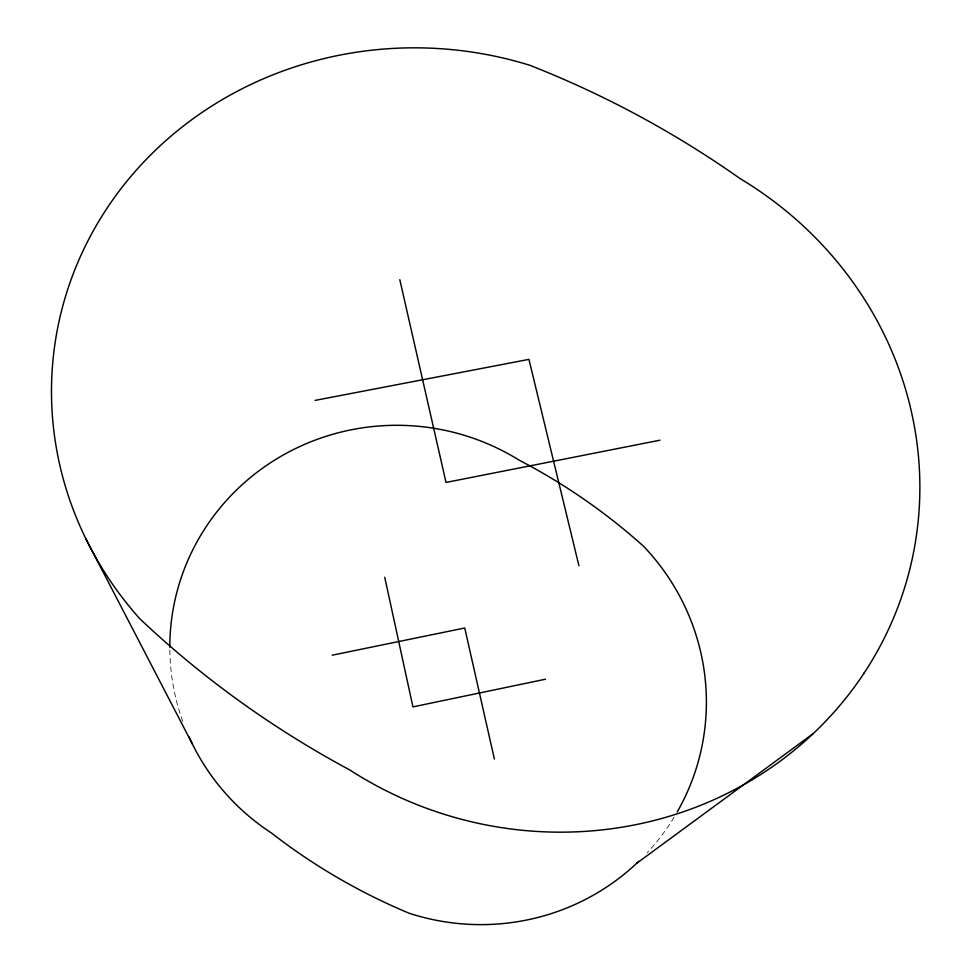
<?xml version="1.0" encoding="UTF-8"?>
<svg xmlns="http://www.w3.org/2000/svg" width="973" height="973" viewBox="0 0 973 973"><rect width="100%" height="100%" fill="white"/><g stroke="black" fill="none" stroke-linecap="round" stroke-linejoin="round"><path stroke-width="0.73" stroke-dasharray="4.87 3.65" d="M182.778 721.407A227.633 222.61 3.8 0 1 169.813 648.699M674.155 817.125A228.691 224.629 20.6 0 1 647.142 852.786"/><path stroke-width="1.46" d="M636.61 863.367L813.282 733.545M545.488 679.215L412.941 706.885L384.724 577.244M332.231 655.182L464.741 627.999L494.381 759.062M659.962 440.21L446.023 482.438L399.818 279.725M315.118 400.389L528.935 359.378L578.911 565.727M86.013 539.066L192.301 743.846M189.078 736.987A227.633 222.61 3.8 0 0 271.418 832.973A571.844 537.449 19 0 0 409.207 913.27A228.691 224.629 20.6 0 0 638.762 861.312M169.801 647.191A227.633 222.61 3.8 0 1 287.753 452.53A227.633 222.61 3.8 0 1 519.278 460.241A642.946 621.881 -62.3 0 1 643.457 546.169A228.691 224.629 20.6 0 1 677.232 811.92M864.109 673.061A370.798 352.944 16.6 0 0 740.052 178.57A1081.404 1037.352 -55.3 0 0 529.92 65.313A368.037 347.775 6.5 0 0 112.54 200.158A368.037 347.775 6.5 0 0 139.735 618.67A906.021 805.182 17.6 0 0 349.866 770.008A370.798 352.944 16.6 0 0 864.109 673.061"/></g></svg>
